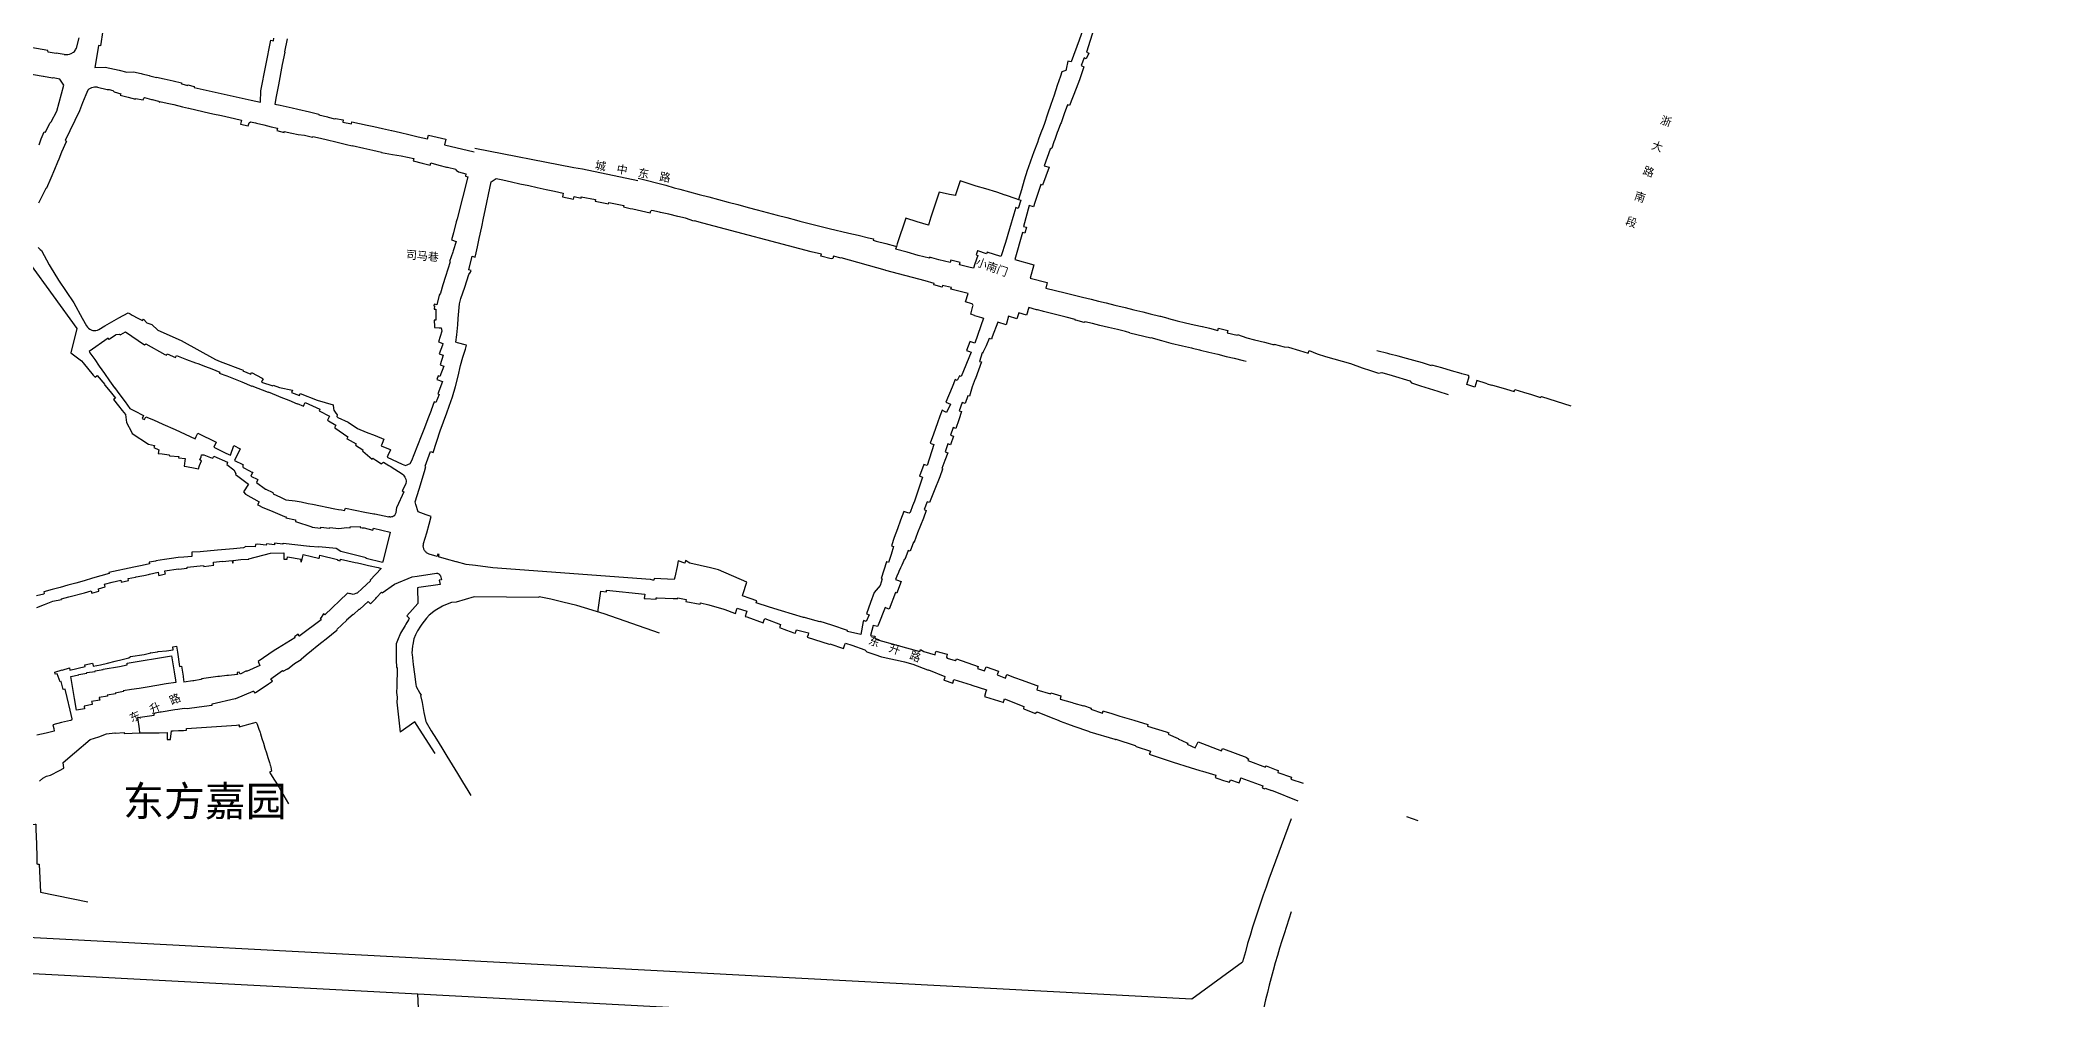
# Model space of a CAD drawing. Extents: x 529262 to 576451, y 2694391 to 2717535.
# Drawn here: x 567044 to 568046, y 2709905 to 2710384 of the extents above; entities that cross this region are included whole.
import ezdxf
from ezdxf.enums import TextEntityAlignment as Align
from ezdxf.xclip import XClip

# ---------------------------------------------------------------- set-up
doc = ezdxf.new("R2010")
doc.units = 0
doc.header["$XCLIPFRAME"] = 0
for name, color, linetype in [('PP-COM', 7, 'Continuous'), ('RD-中线', 40, 'Continuous'), ('RD-红线', 7, 'Continuous'), ('RD-街巷路', 8, 'Continuous'), ('RD-路名', 7, 'Continuous'), ('地块名称', 1, 'Continuous')]:
    doc.layers.add(name, color=color, linetype=linetype)
doc.styles.get("Standard").update_dxf_attribs({"font": '', "height": 2.5, "bigfont": 'smfs.shx'})
doc.styles.add('黑体', font='simhei.ttf')
doc.styles.get('Standard').set_extended_font_data('FangSong_GB2312')

# ---------------------------------------------------------------- blocks, each defined once
blk = doc.blocks.new('A$C19FD0107')
at = {"layer": 'RD-中线', "color": 8, "linetype": 'Continuous', "flags": 128}
for points in [[(-3183.3, 15991.6), (-3211.2, 15883.3, -0.025442), (-3226.4, 15834.8), (-3324.6, 15569.1, 0.030568), (-3342.2, 15510.6), (-3465.2, 14989.7, 0.057212), (-3473.2, 14921.8), (-3474, 14706.9)], [(-4915.6, 15741.6), (-4680, 15724.5, -0.06919), (-4464.5, 15678.5), (-4107.3, 15548.6, 0.074087), (-4020.6, 15530.9), (-3765, 15517.4)], [(-3765, 15517.4), (-3385.7, 15497.3, -0.013851), (-3330.5, 15492.9), (-2990.5, 15455.9, -0.048162), (-2934, 15444.2), (-2723.7, 15379.5, -0.000234), (-2399.7, 15276.1), (-2115.3, 15190.1, 0.03539), (-2032.6, 15171.3), (-1765.5, 15130.3)], [(-4490.7, 14139.4, 0), (-4490.3, 14139.4)], [(-3818.3, 14086.2, 0), (-3817.7, 14086.2)]]:
    blk.add_lwpolyline(points, format="xyb", dxfattribs=at)
at = {"layer": 'RD-中线', "color": 8}
blk.add_lwpolyline([(-3742, 15023.6), (-3765, 15517.4)], dxfattribs=at)
at = {"layer": 'RD-红线', "color": 8, "linetype": 'Continuous', "flags": 128}
for points in [[(-3241.4, 15840.3), (-3339.6, 15574.6, 0.016392), (-3350.3, 15542.5), (-3351.4, 15538.3), (-3352.8, 15533.4)], [(-4584.2, 15730.1, -0.039951), (-4458.4, 15695.4), (-4101.1, 15565.5, 0.074087), (-4019.7, 15548.9), (-3378.2, 15514.9)]]:
    blk.add_lwpolyline(points, format="xyb", dxfattribs=at)
at = {"layer": 'RD-红线', "color": 8}
blk.add_lwpolyline([(-3378.2, 15514.9), (-3352.8, 15533.4, 0.353555)], format="xyb", dxfattribs=at)

msp = doc.modelspace()

# ---------------------------------------------------------------- linework, layer by layer
at = {"layer": 'RD-街巷路', "color": 8}
for points, elevation in [([(567572.938, 2710410.682), (567563.581, 2710384.18), (567559.497, 2710373.375), (567557.932, 2710373.752), (567557.064, 2710369.754), (567556.987, 2710369.519), (567556.837, 2710369.154), (567554.951, 2710368.515), (567554.195, 2710366.274), (567552.597, 2710361.537), (567550.998, 2710356.799), (567550.222, 2710354.498), (567549.399, 2710352.062), (567547.766, 2710347.336), (567546.129, 2710342.611), (567545.495, 2710340.781), (567544.428, 2710337.91), (567543.285, 2710334.837), (567542.687, 2710333.223), (567540.948, 2710328.535), (567539.209, 2710323.847), (567537.967, 2710320.497), (567537.554, 2710319.131), (567536.108, 2710314.345), (567534.662, 2710309.558), (567533.18, 2710304.652)], 137.265), ([(567075.656, 2710389.121), (567074.344, 2710381.371), (567073.382, 2710381.534), (567072.698, 2710377.463), (567071.55, 2710370.626), (567076.695, 2710370.843), (567083.753, 2710369.219), (567087.634, 2710368.341), (567090.836, 2710368.419), (567094.673, 2710367.556), (567095.159, 2710367.511), (567098.658, 2710366.644), (567099.101, 2710366.467), (567102.364, 2710365.63), (567102.417, 2710365.847), (567106.219, 2710364.97), (567110.756, 2710363.953), (567114.976, 2710362.983), (567114.843, 2710362.37), (567118.034, 2710361.678), (567118.071, 2710361.898), (567121.283, 2710361.191), (567121.159, 2710360.626), (567149.635, 2710354.362), (567154.371, 2710353.32), (567154.605, 2710358.869), (567159.546, 2710384.181), (567160.916, 2710383.972), (567160.995, 2710385.291)], 151.264), ([(567167.731, 2710384.894), (567166.449, 2710378.404), (567166.464, 2710378.287), (567165.259, 2710372.013), (567163.33, 2710361.97), (567162.196, 2710356.068), (567161.477, 2710352.324), (567164.147, 2710351.725), (567170.164, 2710350.376), (567173.096, 2710349.718), (567178.811, 2710348.437), (567183.548, 2710347.335), (567183.45, 2710346.891), (567187.825, 2710345.9), (567188.271, 2710345.74), (567191.327, 2710344.985), (567191.89, 2710345.208), (567195.762, 2710344.421), (567195.537, 2710343.312), (567199.842, 2710342.437), (567200.067, 2710343.546), (567203.848, 2710342.708), (567207.701, 2710341.828), (567210.99, 2710341.077), (567215.414, 2710340.068), (567219.864, 2710339.052), (567220.031, 2710339.18), (567224.311, 2710338.181), (567228.57, 2710337.187), (567233.165, 2710336.051), (567237.825, 2710334.898), (567238.277, 2710336.855), (567247.029, 2710334.799), (567246.334, 2710332.011), (567261.143, 2710328.564)], 157.884), ([(567043.689, 2710332.057), (567044.735, 2710334.92), (567044.687, 2710334.961), (567046.289, 2710338.447), (567046.929, 2710338.247), (567049.049, 2710342.827), (567049.679, 2710343.517), (567052.599, 2710348.857), (567056.029, 2710361.777), (567054.119, 2710364.697), (567050.719, 2710365.437), (567050.419, 2710365.327), (567045.989, 2710366.097), (567045.679, 2710366.087), (567037.172, 2710367.587)], 134.04), ([(567072.919, 2710360.704), (567072.553, 2710360.763), (567071.986, 2710360.809), (567071.349, 2710360.786), (567070.701, 2710360.67), (567069.995, 2710360.485), (567069.219, 2710360.115), (567068.652, 2710359.756), (567068.094, 2710359.275), (567067.036, 2710357.01), (567065.472, 2710352.947), (567063.973, 2710348.879), (567056.713, 2710334.196), (567057.453, 2710333.836), (567057.269, 2710333.427), (567054.962, 2710328.296), (567053.517, 2710324.865), (567052.909, 2710323.248), (567051.428, 2710319.724), (567049.56, 2710315.281), (567047.4, 2710310.402), (567047.127, 2710310.105), (567043.359, 2710302.794)], 134.117), ([(567173.187, 2710337.21), (567176.306, 2710336.736), (567177.712, 2710336.44)], 132.854), ([(567342.879, 2710314.013), (567315.237, 2710319.859), (567310.99, 2710320.543), (567261.501, 2710330.139)], 147.355), ([(567343.151, 2710315.301), (567356.923, 2710311.917), (567361.152, 2710310.556), (567364.022, 2710309.794), (567373.688, 2710307.229), (567378.52, 2710305.946), (567388.186, 2710303.381), (567393.018, 2710302.098), (567398.093, 2710300.751), (567402.684, 2710299.533), (567412.591, 2710296.904), (567417.423, 2710295.621), (567422.256, 2710294.338), (567423.997, 2710293.876), (567438.629, 2710290.263), (567448.479, 2710287.92), (567453.1, 2710286.821), (567458.208, 2710285.605), (567460.714, 2710285.009), (567460.624, 2710284.316), (567462.147, 2710283.911), (567466.978, 2710282.624), (567471.81, 2710281.338), (567472.135, 2710281.251), (567472.157, 2710281.245)], 147.355), ([(567533.18, 2710304.652), (567532.952, 2710304.729), (567532.034, 2710304.993), (567526.664, 2710306.834), (567526.544, 2710306.874), (567522.337, 2710308.283), (567516.86, 2710310.017), (567512.012, 2710311.321), (567504.064, 2710313.916), (567501.803, 2710306.989), (567501.707, 2710306.697), (567498.748, 2710307.154), (567493.567, 2710308.308), (567489.426, 2710295.771), (567488.37, 2710292.573), (567488.15, 2710291.905), (567482.561, 2710293.575), (567476.827, 2710295.296), (567472.608, 2710282.601), (567472.157, 2710281.245), (567471.718, 2710279.924)], 139.162), ([(567349.098, 2710298.001), (567349.441, 2710299.043)], 132.965), ([(567533.18, 2710304.652), (567534.318, 2710304.288), (567533.024, 2710300.239), (567531.885, 2710300.603), (567530.849, 2710297.362), (567528.712, 2710290.09), (567526.706, 2710283.268), (567524.545, 2710276.532), (567524.396, 2710276.158), (567517.535, 2710278.369), (567517.285, 2710277.593), (567512.941, 2710278.993), (567512.725, 2710279.062), (567512.026, 2710276.974), (567512.831, 2710276.704), (567511.444, 2710272.566), (567510.7, 2710270.342), (567509.034, 2710270.741), (567503.692, 2710272.02), (567504.105, 2710273.157), (567499.361, 2710274.37), (567499.023, 2710273.154), (567493.417, 2710274.595), (567488.812, 2710275.899), (567488.653, 2710275.399), (567483.139, 2710276.732), (567477.508, 2710278.306), (567471.718, 2710279.924)], 137.265), ([(567043.3, 2710280.721), (567044.255, 2710279.712), (567044.861, 2710279.164), (567048.705, 2710272.116), (567049.292, 2710271.234), (567053.48, 2710264.467), (567061.149, 2710253.094), (567065.291, 2710245.467), (567067.446, 2710241.531), (567067.864, 2710240.922), (567068.411, 2710240.359), (567069.047, 2710239.897), (567069.752, 2710239.551), (567070.124, 2710239.425), (567070.506, 2710239.332), (567070.895, 2710239.272), (567071.287, 2710239.245), (567071.68, 2710239.252), (567072.071, 2710239.294), (567072.835, 2710239.476), (567073.202, 2710239.615), (567073.557, 2710239.786), (567076.627, 2710241.581), (567083.591, 2710245.526), (567088.231, 2710248.155), (567089.287, 2710247.531), (567090.249, 2710246.963), (567093.128, 2710245.446), (567095.324, 2710244.289), (567095.882, 2710244.835), (567097.555, 2710243.122), (567100.115, 2710242.179), (567103.098, 2710239.387), (567114.776, 2710234.239), (567131.933, 2710224.781), (567134.239, 2710223.837), (567145.707, 2710219.367), (567145.604, 2710219.082), (567149.618, 2710217.463), (567149.961, 2710218.322), (567155.272, 2710215.387), (567155.665, 2710215.17), (567155.191, 2710214.279), (567154.854, 2710213.418), (567160.594, 2710211.592), (567160.699, 2710211.943), (567163.884, 2710210.772), (567170.384, 2710209.498), (567169.953, 2710208.367), (567173.843, 2710206.871), (567174.232, 2710207.837), (567182.701, 2710204.406), (567190.635, 2710202.177), (567190.939, 2710200.271), (567191.072, 2710199.434), (567191.966, 2710198.044), (567192.132, 2710197.785), (567192.65, 2710197.181), (567192.584, 2710196.308), (567193.031, 2710195.753), (567198.267, 2710193.539), (567202.871, 2710190.269), (567207.248, 2710188.528), (567211.62, 2710186.789), (567216.017, 2710185.053), (567215.149, 2710182.816), (567214.706, 2710181.674), (567219.128, 2710179.808), (567219.314, 2710179.73), (567218.079, 2710176.89), (567217.679, 2710175.994), (567225.235, 2710172.439), (567226.043, 2710172.142)], 134.117), ([(567038.892, 2710272.92), (567062.58, 2710240.193), (567059.621, 2710228.164), (567064.923, 2710224.036), (567065.702, 2710223.098), (567070.799, 2710216.968), (567071.529, 2710216.106), (567071.695, 2710215.916), (567072.803, 2710216.78), (567076.556, 2710212.229), (567076.441, 2710212.14), (567076.532, 2710212.03), (567079.163, 2710208.823), (567081.862, 2710205.533), (567080.913, 2710204.818), (567083.489, 2710201.616), (567085.256, 2710199.232), (567086.976, 2710197.291), (567087.393, 2710193.261), (567089.928, 2710188.599), (567090.318, 2710187.795), (567098.398, 2710182.557), (567101.357, 2710181.886), (567101.093, 2710180.86), (567103.54, 2710179.689), (567103.314, 2710177.901), (567105.164, 2710177.664), (567107.57, 2710177.361), (567108.732, 2710177.214), (567108.673, 2710176.747), (567109.112, 2710176.678), (567113.513, 2710176.271), (567113.422, 2710175.708), (567113.571, 2710175.708), (567116.759, 2710175.367), (567116.592, 2710174.144), (567116.218, 2710171.57), (567117.459, 2710171.342), (567121.712, 2710170.559), (567123.337, 2710170.238), (567123.962, 2710171.786), (567124.914, 2710174.144), (567124.109, 2710174.667), (567124.71, 2710176.178), (567124.813, 2710177.12), (567125.982, 2710177.235), (567129.432, 2710175.802), (567130.525, 2710175.486), (567130.973, 2710176.54), (567137.965, 2710173.467), (567137.517, 2710172.413), (567141.114, 2710169.598), (567142.115, 2710167.849), (567141.853, 2710167.31), (567142.318, 2710166.998), (567144.405, 2710165.469), (567148.426, 2710162.593), (567145.902, 2710158.62), (567146.916, 2710157.458), (567153.666, 2710153.622), (567152.833, 2710152.246), (567153.301, 2710152.086), (567155.565, 2710150.859), (567159.309, 2710149.29), (567162.909, 2710147.781), (567166.453, 2710146.297), (567167.141, 2710146.227), (567167.079, 2710145.76), (567171.95, 2710144.689), (567171.853, 2710143.853), (567180.107, 2710141.253), (567180.083, 2710141.055), (567184.511, 2710140.604), (567184.551, 2710141.054), (567188.913, 2710140.484), (567188.952, 2710140.915), (567193.456, 2710140.407), (567197.528, 2710140.872), (567199.15, 2710140.722), (567199.138, 2710141.207), (567204.143, 2710141.324), (567204.155, 2710140.806), (567205.181, 2710140.73), (567206.204, 2710140.655), (567210.53, 2710139.6), (567210.774, 2710140.582), (567219.102, 2710138.574), (567215.672, 2710124.35), (567215.428, 2710123.403), (567207.108, 2710125.409), (567207.197, 2710125.776), (567194.551, 2710128.826), (567192.22, 2710130.415), (567183.588, 2710131.184), (567183.576, 2710131.044), (567179.031, 2710131.448), (567179.031, 2710131.452), (567178.911, 2710131.465), (567165.755, 2710132.945), (567165.546, 2710132.969), (567165.498, 2710132.508), (567161.443, 2710132.99), (567161.352, 2710132.222), (567157.324, 2710132.794), (567157.211, 2710132), (567152.912, 2710132.539), (567151.939, 2710132.399), (567151.779, 2710131.188), (567147.064, 2710131.308), (567145.836, 2710130.679), (567140.912, 2710130.267), (567136.908, 2710129.864), (567132.901, 2710129.522), (567124.306, 2710128.793), (567119.996, 2710128.49), (567120.041, 2710127.391), (567120.074, 2710126.384), (567116.133, 2710126.095), (567113.249, 2710125.901), (567109.939, 2710125.334), (567106.354, 2710124.808), (567106.342, 2710124.9), (567102.067, 2710124.182), (567102.076, 2710124.126), (567098.783, 2710123.58), (567098.939, 2710122.68), (567095.215, 2710121.96), (567091.947, 2710121.303), (567091.052, 2710121.035), (567078.619, 2710118.426), (567078.577, 2710118.417), (567078.7, 2710117.835), (567074.509, 2710116.715), (567070.484, 2710115.514), (567066.194, 2710114.293), (567062.05, 2710113.135), (567058.04, 2710112.063), (567054.32, 2710110.989), (567050.257, 2710109.944), (567046.122, 2710108.733), (567046.245, 2710108.096), (567046.033, 2710107.656), (567042.486, 2710106.676)], 135.19), ([(567244.311, 2710257.89), (567243.617, 2710256.98)], 154.499), ([(567511.281, 2710246.741), (567514.681, 2710245.697), (567515.648, 2710245.371)], 143.66), ([(567084.135, 2710237.202), (567083.919, 2710237.218), (567082.317, 2710237.101), (567082.145, 2710237.057), (567081.986, 2710236.978), (567079.206, 2710235.058), (567078.764, 2710234.752), (567078.282, 2710235.45), (567068.706, 2710228.779), (567069.164, 2710228.119), (567071.541, 2710224.693), (567073.813, 2710221.448), (567076.396, 2710217.738), (567078.894, 2710214.122), (567081.359, 2710210.647), (567081.464, 2710210.722), (567083.999, 2710207.149), (567086.672, 2710203.564), (567089.024, 2710200.361), (567091.369, 2710199.125), (567095.966, 2710196.829), (567095.242, 2710195.378), (567096.374, 2710194.801), (567097.006, 2710196.195), (567100.975, 2710194.586), (567105.521, 2710192.523), (567111.707, 2710189.851), (567116.77, 2710187.414), (567121.746, 2710185.187), (567122.213, 2710186.303), (567122.996, 2710187.968), (567132.231, 2710183.467), (567131.075, 2710180.994), (567137.047, 2710177.986), (567139.316, 2710176.966), (567141.031, 2710181.768), (567144.248, 2710180.215), (567141.42, 2710174.355)], 132.048), ([(567084.135, 2710237.202), (567084.339, 2710237.126), (567084.648, 2710237.276), (567086.962, 2710238.661), (567096.469, 2710232.149), (567097.085, 2710232.586), (567106.6, 2710227.333), (567107.355, 2710226.916), (567107.73, 2710227.592), (567111.971, 2710225.836), (567112.386, 2710226.707), (567117.401, 2710224.72), (567121.818, 2710223.115), (567123.041, 2710222.841), (567126.892, 2710221.287), (567129.978, 2710220.055), (567134.02, 2710218.466), (567133.797, 2710217.979), (567137.512, 2710216.564), (567144.982, 2710213.639), (567149.981, 2710211.488), (567150.046, 2710211.633), (567158.159, 2710208.456), (567158.262, 2710208.671), (567162.183, 2710207.039), (567164.571, 2710205.916), (567168.465, 2710204.401), (567172.712, 2710202.621), (567172.774, 2710202.753), (567175.881, 2710201.509), (567176.247, 2710202.252), (567176.691, 2710203.265), (567184.109, 2710200.047), (567183.719, 2710199.075), (567188.816, 2710196.444), (567187.86, 2710194.41), (567188.42, 2710194.081), (567192.01, 2710191.967), (567191.462, 2710191.037), (567191.555, 2710190.673), (567197.957, 2710186.082), (567197.507, 2710185.199), (567197.707, 2710185.078), (567197.757, 2710185.175), (567202.241, 2710182.631)], 132.048), ([(567767.45, 2710212.607), (567766.993, 2710212.752), (567762.337, 2710214.229), (567761.286, 2710210.978), (567757.211, 2710212.295), (567758.378, 2710216.282), (567758.149, 2710216.702), (567754.759, 2710217.63), (567754.417, 2710217.795), (567749.537, 2710219.15), (567744.756, 2710220.544), (567739.778, 2710221.943), (567739.7, 2710221.686), (567735.159, 2710223.088), (567730.808, 2710224.287), (567727.167, 2710225.259), (567722.9, 2710226.374), (567718.744, 2710227.42), (567717.782, 2710227.688), (567712.358, 2710229.025)], 133.958), ([(567767.45, 2710212.607), (567769.605, 2710211.923), (567769.685, 2710212.191), (567777.127, 2710209.881), (567780.862, 2710208.721), (567781.21, 2710209.746), (567785.531, 2710208.507), (567789.596, 2710207.225), (567794.069, 2710205.819), (567794.146, 2710206.026), (567794.608, 2710206.264), (567809.325, 2710201.711)], 133.958), ([(567226.043, 2710172.142), (567226.792, 2710171.867), (567229.228, 2710172.765), (567229.935, 2710174.326), (567231.25, 2710177.351), (567234.784, 2710186.669), (567236.465, 2710190.839), (567238.216, 2710195.307), (567239.798, 2710199.426), (567239.626, 2710199.492)], 132.205), ([(567202.241, 2710182.631), (567201.932, 2710181.994), (567205.493, 2710179.613), (567205.294, 2710179.213), (567205.522, 2710179.019), (567210.164, 2710175.078), (567210.497, 2710175.479), (567211.941, 2710174.573), (567214.91, 2710172.646), (567215.275, 2710173.247), (567215.821, 2710173.48), (567218.595, 2710171.799), (567219.108, 2710171.458), (567225.621, 2710167.333), (567225.919, 2710166.929), (567226.567, 2710166.051), (567226.956, 2710164.99), (567227.14, 2710164.06), (567227.084, 2710162.621), (567225.2, 2710159.194), (567226.058, 2710158.688), (567222.531, 2710151.102), (567222.407, 2710150.963), (567221.941, 2710148.121), (567221.754, 2710147.569), (567221.575, 2710147.269), (567221.438, 2710147.08), (567221.285, 2710146.904), (567220.936, 2710146.596), (567220.743, 2710146.466), (567220.538, 2710146.354), (567220.325, 2710146.26), (567220.104, 2710146.186), (567219.878, 2710146.131), (567219.415, 2710146.082), (567219.182, 2710146.088), (567218.95, 2710146.115), (567218.526, 2710146.204)], 133.08), ([(567141.42, 2710174.355), (567145.484, 2710172.345), (567145.714, 2710172.196), (567145.522, 2710171.798), (567145.554, 2710171.227), (567145.733, 2710170.879), (567148.839, 2710169.211), (567149.99, 2710168.572), (567150.53, 2710168.452), (567149.881, 2710167.273), (567149.49, 2710166.572), (567152.989, 2710164.779), (567152.849, 2710164.497), (567152.3, 2710163.393), (567156.838, 2710160.001), (567157.008, 2710160.008), (567160.491, 2710158.322), (567160.782, 2710157.751), (567164.358, 2710155.968), (567167.019, 2710154.701), (567171.735, 2710154.203), (567174.729, 2710153.621), (567178.134, 2710152.917), (567180.409, 2710152.475), (567191.596, 2710150.252), (567193.292, 2710149.905), (567194.791, 2710149.637), (567196.35, 2710149.323), (567196.784, 2710150.581), (567201.718, 2710149.547), (567206.478, 2710148.529), (567211.025, 2710147.662), (567211.602, 2710147.662), (567218.526, 2710146.204)], 134.435), ([(567042.67, 2710100.913), (567046.454, 2710102.435), (567050.527, 2710104.025), (567054.963, 2710104.957), (567054.886, 2710105.314), (567058.592, 2710106.266), (567066.333, 2710108.233), (567069.732, 2710109.283), (567070.026, 2710108.129), (567073.615, 2710109.132), (567073.33, 2710110.297), (567076.796, 2710111.211), (567076.42, 2710112.545), (567080.22, 2710113.494), (567084.636, 2710114.578), (567084.809, 2710113.601), (567088.442, 2710114.369), (567088.259, 2710115.362), (567091.864, 2710116.039), (567092.211, 2710116.255), (567095.121, 2710116.806), (567096.031, 2710116.981), (567098.439, 2710117.443), (567098.973, 2710117.62), (567103.159, 2710118.529), (567103.419, 2710117.331), (567103.499, 2710116.962), (567106.823, 2710117.683), (567106.763, 2710118.012), (567106.538, 2710119.186), (567113.351, 2710120.2), (567113.387, 2710119.997), (567117.798, 2710120.593), (567117.724, 2710121.14), (567125.932, 2710121.903), (567125.992, 2710121.426), (567131.018, 2710122.098), (567130.97, 2710122.452), (567130.844, 2710123.634), (567135.398, 2710124.029), (567135.414, 2710123.919), (567140.28, 2710124.411), (567140.391, 2710123.243), (567140.766, 2710123.289), (567140.64, 2710124.356), (567144.589, 2710124.934), (567148.602, 2710125.117), (567148.59, 2710125.288), (567159.368, 2710128.034), (567166.013, 2710128.233), (567165.985, 2710127.39), (567166.112, 2710125.042), (567166.923, 2710125.015), (567167.662, 2710124.99), (567167.904, 2710126.171), (567174.633, 2710125.014), (567174.429, 2710123.827), (567174.88, 2710123.749), (567175.475, 2710126.366), (567175.706, 2710127.333), (567179.911, 2710126.388), (567183.376, 2710125.629), (567183.703, 2710125.557), (567183.826, 2710126.083), (567184.052, 2710127.041), (567192.91, 2710124.962), (567192.802, 2710124.557), (567194.136, 2710124.279)], 133.105), ([(567194.136, 2710124.279), (567194.308, 2710125.106), (567201.688, 2710123.44), (567202.787, 2710123.2), (567205.001, 2710122.707), (567208.322, 2710121.962), (567213.189, 2710120.817), (567214.675, 2710120.467), (567214.758, 2710120.316), (567209.187, 2710114.486), (567209.363, 2710114.29), (567205.221, 2710110.362), (567205.139, 2710110.452), (567202.701, 2710108.155), (567202.537, 2710108.001), (567200.728, 2710107.455)], 133.105), ([(567116.288, 2710050.602), (567117.65, 2710050.414), (567123.709, 2710051.234), (567130.005, 2710052.122), (567130.298, 2710052.164), (567130.215, 2710052.567), (567130.241, 2710052.771), (567141.687, 2710055.406), (567142, 2710055.443), (567150.725, 2710059.214), (567150.977, 2710059.195), (567151.385, 2710058.271), (567151.933, 2710058.482), (567155.21, 2710060.653), (567158.454, 2710062.804), (567160.414, 2710064.102), (567159.607, 2710065.249), (567165.436, 2710069.432), (567165.688, 2710069.078), (567167.796, 2710070.216), (567167.886, 2710070.095), (567167.909, 2710070.113), (567171.442, 2710072.884), (567174.621, 2710074.962), (567174.658, 2710074.986), (567174.619, 2710075.034), (567177.228, 2710077.234), (567177.202, 2710077.267), (567179.834, 2710079.461), (567182.694, 2710081.802), (567184.986, 2710083.63), (567187.183, 2710085.343), (567192.553, 2710089.636), (567192.64, 2710089.706), (567192.455, 2710089.899), (567197.586, 2710094.578), (567197.42, 2710094.747), (567200.729, 2710097.549), (567200.833, 2710097.441), (567200.85, 2710097.457), (567203.735, 2710100.12), (567204.002, 2710100.039), (567204.097, 2710100.128), (567208.141, 2710103.887), (567208.794, 2710103.223), (567209.295, 2710102.725), (567209.784, 2710103.228), (567211.984, 2710105.489), (567212.309, 2710105.869), (567214.91, 2710108.495), (567215.111, 2710108.3), (567221.274, 2710112.524), (567230.101, 2710116.251), (567232.717, 2710116.627), (567242.348, 2710118.098)], 132.921), ([(567242.35, 2710118.098), (567242.397, 2710118.105), (567242.617, 2710118.062), (567242.833, 2710118), (567243.042, 2710117.919), (567243.243, 2710117.82), (567243.435, 2710117.704), (567243.616, 2710117.572), (567243.784, 2710117.424), (567243.939, 2710117.262), (567244.079, 2710117.087), (567244.203, 2710116.9), (567244.31, 2710116.703), (567244.4, 2710116.498), (567244.471, 2710116.285), (567244.523, 2710116.067), (567244.816, 2710114.706), (567243.754, 2710114.536), (567244.096, 2710112.4), (567233.58, 2710110.827), (567232.796, 2710110.711), (567232.994, 2710102.884), (567230.29, 2710099.922), (567227.438, 2710096.796), (567228.194, 2710096.091), (567228.721, 2710095.601), (567228.271, 2710094.815), (567227.027, 2710092.646), (567226.612, 2710091.923), (567224.394, 2710088.146), (567222.823, 2710084.424), (567222.125, 2710082.774), (567222.161, 2710079.566), (567222.221, 2710074.566), (567222.426, 2710071.144), (567222.607, 2710070.655), (567222.448, 2710061.385), (567222.43, 2710058.543), (567222.627, 2710056.209), (567222.666, 2710055.739), (567222.578, 2710053.712), (567224.196, 2710038.605)], 132.921), ([(567323.029, 2710098.668), (567324.545, 2710109.126), (567327.246, 2710108.734), (567327.359, 2710109.514), (567346.459, 2710107.524), (567346.147, 2710105.374), (567346.664, 2710105.374), (567352.049, 2710105.071), (567352.084, 2710105.718), (567352.662, 2710105.718), (567360.621, 2710105.36), (567362.944, 2710105.36), (567363.018, 2710105.733), (567367.072, 2710104.926), (567366.88, 2710103.958), (567374.163, 2710102.509), (567374.282, 2710103.303), (567378.525, 2710102.317), (567385.979, 2710100.113), (567386.455, 2710099.965), (567391.318, 2710098.102), (567391.836, 2710097.904), (567392.299, 2710099.583), (567392.634, 2710100.636), (567397.482, 2710099.096), (567397.148, 2710098.042), (567396.623, 2710096.501), (567397.394, 2710096.228), (567405.582, 2710093.331), (567405.627, 2710093.315), (567405.974, 2710094.311), (567406.361, 2710095.397), (567414.237, 2710092.415), (567413.851, 2710091.329), (567413.698, 2710090.863), (567417.337, 2710089.584), (567420.98, 2710088.304), (567421.71, 2710088.047), (567421.901, 2710088.758), (567422.22, 2710089.733), (567428.331, 2710088.259), (567428.012, 2710087.284), (567427.653, 2710086.169), (567438.566, 2710082.585), (567438.824, 2710082.5), (567438.906, 2710082.744), (567445.802, 2710080.417), (567445.807, 2710080.415), (567446.498, 2710082.523), (567446.683, 2710083.092), (567449.888, 2710082.047), (567456.354, 2710079.752), (567457.392, 2710078.757), (567461.377, 2710077.453), (567464.72, 2710076.358), (567464.911, 2710076.252), (567468.583, 2710075.526), (567468.576, 2710075.491), (567472.653, 2710074.62), (567476.312, 2710073.814), (567480.432, 2710072.628), (567487.654, 2710069.777), (567488.14, 2710069.585), (567488.206, 2710069.772), (567496.478, 2710066.428), (567496.163, 2710065.528), (567495.86, 2710064.661), (567496.11, 2710064.56), (567500.327, 2710063.1), (567500.966, 2710064.979), (567509.638, 2710062.22), (567509.922, 2710062.062), (567517.186, 2710059.849), (567516.912, 2710058.933), (567516.224, 2710056.523), (567516.733, 2710056.364), (567525.439, 2710053.651), (567525.751, 2710053.554), (567525.948, 2710054.216), (567526.253, 2710055.233), (567535.887, 2710051.446), (567535.63, 2710050.41), (567535.826, 2710050.378), (567541.143, 2710048.162), (567541.671, 2710047.941), (567541.731, 2710048.098), (567541.844, 2710048.374), (567542.508, 2710048.89), (567549.536, 2710046.035), (567553.04, 2710044.652), (567554.062, 2710044.198), (567557.65, 2710042.888), (567560.905, 2710041.699), (567568.261, 2710039.079), (567568.838, 2710038.83), (567581.399, 2710035.106), (567581.53, 2710035.067), (567581.731, 2710035.008), (567581.804, 2710035.155), (567591.527, 2710031.922), (567591.976, 2710031.551), (567599.16, 2710029.139), (567598.789, 2710028.213), (567598.538, 2710027.647), (567610.443, 2710023.695), (567619.051, 2710021.05), (567623.922, 2710019.57), (567625.19, 2710019.12), (567631.788, 2710017.129), (567631.449, 2710016.003), (567632.845, 2710015.596), (567635.665, 2710014.565), (567636.89, 2710014.23), (567638.739, 2710013.726), (567639.126, 2710014.805), (567642.943, 2710013.489), (567643.503, 2710013.296), (567644.092, 2710014.959), (567644.405, 2710015.83), (567655.294, 2710011.801), (567654.973, 2710010.933), (567656.341, 2710010.384), (567656.466, 2710010.727), (567659.708, 2710009.548), (567659.737, 2710009.627), (567672.888, 2710004.424)], 132.449), ([(567252.109, 2710103.651), (567249.874, 2710103.384), (567249.3, 2710103.316), (567245.61, 2710101.749), (567245.255, 2710101.539), (567241.718, 2710099.452), (567241.009, 2710098.909), (567238.729, 2710097.165), (567237.379, 2710095.518), (567234.948, 2710092.554), (567234.337, 2710091.56), (567232.876, 2710089.189), (567231.902, 2710087.199), (567230.959, 2710085.276), (567230.452, 2710082.463), (567230.328, 2710081.775), (567230.013, 2710078.148), (567230.095, 2710077.493), (567230.718, 2710072.532), (567231.341, 2710067.571), (567232.065, 2710062.459), (567232.26, 2710061.401), (567234.062, 2710058.099), (567234.628, 2710057.06), (567234.423, 2710056.974), (567235.113, 2710053.447), (567236.072, 2710048.539), (567236.975, 2710043.918), (567237.127, 2710043.669), (567239.731, 2710039.401), (567242.335, 2710035.133), (567244.94, 2710030.865), (567247.544, 2710026.597), (567250.148, 2710022.328), (567252.753, 2710018.06), (567255.357, 2710013.792), (567257.995, 2710009.544), (567259.521, 2710007.091), (567259.538, 2710007.065)], 131.596), ([(567353.729, 2710088.179), (567326.118, 2710097.713), (567312.428, 2710101.944), (567305.473, 2710103.658), (567304.13, 2710103.971), (567299.534, 2710105.036), (567296.078, 2710105.723), (567293.581, 2710106.22), (567293.45, 2710105.964), (567261.112, 2710106.315), (567252.109, 2710103.651)], 132.242), ([(567060.022, 2710044.892), (567059.84, 2710044.696), (567059.347, 2710044.465), (567054.884, 2710043.421), (567050.555, 2710042.367), (567051.021, 2710040.44), (567051.309, 2710039.209), (567047.184, 2710038.206), (567042.577, 2710037.085)], 133.105)]:
    msp.add_lwpolyline(points, dxfattribs=dict(at, elevation=elevation))
for points in [[(567571.926, 2710393.075), (567567.217, 2710378.316), (567568.409, 2710377.837), (567567.072, 2710375.005), (567566.025, 2710375.419), (567564.57, 2710371.585), (567565.88, 2710371), (567563.683, 2710364.393), (567562.106, 2710360.141), (567558.763, 2710351.613), (567557.64, 2710351.998), (567556.089, 2710347.481), (567554.545, 2710343.044), (567554.216, 2710342.5), (567553.032, 2710339.276), (567552.55, 2710338.076), (567551.317, 2710334.699), (567550.922, 2710333.534), (567549.802, 2710330.322), (567549.08, 2710329.812), (567545.988, 2710321.556), (567548.561, 2710320.812), (567545.267, 2710311.836), (567544.364, 2710312.174), (567541.447, 2710303.117), (567540.775, 2710301.029), (567538.591, 2710301.663), (567535.66, 2710291.275), (567537.232, 2710290.819), (567536.386, 2710287.836), (567535.226, 2710288.165), (567531.31, 2710274.74), (567540.864, 2710272.061), (567539.015, 2710265.376), (567547.535, 2710263.175), (567546.829, 2710260.443), (567551.687, 2710259.24), (567556.548, 2710258.036), (567565.264, 2710255.878), (567569.516, 2710254.824), (567573.252, 2710253.91), (567576.956, 2710252.988), (567581.334, 2710251.979), (567586.48, 2710250.71), (567590.854, 2710249.631), (567595.425, 2710248.502), (567599.003, 2710247.622), (567603.833, 2710246.431), (567604.118, 2710246.382), (567607.913, 2710245.36), (567608.211, 2710245.238), (567612.587, 2710244.151), (567616.713, 2710243.148), (567621.035, 2710242.137), (567625.008, 2710241.207), (567625.156, 2710241.172), (567628.65, 2710240.355), (567632.913, 2710239.319), (567633.233, 2710240.434), (567637.839, 2710239.21), (567637.506, 2710238.113), (567642.495, 2710236.863), (567642.642, 2710237.336), (567647.37, 2710235.64), (567651.124, 2710234.672), (567656.24, 2710233.357), (567660.937, 2710232.151), (567661.062, 2710232.481), (567666.042, 2710231.043), (567668.202, 2710230.871), (567673.584, 2710229.21), (567677.908, 2710227.875), (567678.525, 2710229.26), (567682.493, 2710227.536), (567686.704, 2710226.291), (567695, 2710223.955), (567699.183, 2710222.774), (567705.004, 2710220.619), (567709.06, 2710219.29), (567713.11, 2710217.964), (567714.854, 2710218.244), (567719.923, 2710216.714), (567728.784, 2710214.039), (567729.664, 2710213.042), (567734.169, 2710211.645), (567738.435, 2710210.302), (567742.845, 2710208.914), (567747.898, 2710207.324)], [(567305.674, 2710307.878), (567305.443, 2710306.808), (567305.287, 2710306.06), (567310.813, 2710304.804), (567311.083, 2710306.112)], [(567588.885, 2710238.073), (567586.692, 2710238.676), (567582.663, 2710239.671), (567578.199, 2710240.763), (567573.792, 2710241.814), (567570.147, 2710242.722), (567566.358, 2710243.633), (567566.267, 2710243.264), (567566.077, 2710243.313), (567561.884, 2710244.4), (567561.553, 2710244.486), (567561.604, 2710244.783), (567557.054, 2710245.942), (567553.747, 2710246.716), (567549.786, 2710247.685), (567545.783, 2710248.693), (567545.173, 2710248.841), (567542.742, 2710249.593), (567542.172, 2710249.596), (567538.424, 2710250.795), (567538.109, 2710249.811), (567537.476, 2710247.832), (567537.191, 2710246.941), (567533.322, 2710248.15), (567532.305, 2710245.064), (567528.295, 2710246.39), (567526.967, 2710242.129), (567522.819, 2710243.447), (567520.055, 2710236.03), (567519.732, 2710234.905), (567518.56, 2710235.224), (567516.984, 2710231.648), (567515.467, 2710228.206), (567515.368, 2710227.983), (567515.108, 2710228.06), (567513.721, 2710223.837), (567514.656, 2710223.546), (567511.725, 2710215.32), (567511.651, 2710215.111), (567511.528, 2710215.152), (567510.124, 2710211.078), (567508.686, 2710206.408), (567507.974, 2710206.653), (567506.64, 2710202.736), (567506.066, 2710202.935), (567505.006, 2710203.302), (567503.497, 2710199.173), (567504.769, 2710198.778), (567503.401, 2710194.656), (567501.921, 2710190.341), (567500.493, 2710190.803), (567499.248, 2710187.011), (567500.715, 2710186.505), (567499.202, 2710182.22), (567497.895, 2710182.656), (567496.493, 2710178.62), (567497.9, 2710178.163), (567496.436, 2710174.268), (567494.979, 2710170.389), (567495.385, 2710170.223), (567495.284, 2710169.967), (567493.818, 2710166.225), (567491.067, 2710159.201), (567490.724, 2710158.288), (567488.699, 2710153.297), (567487.643, 2710153.726), (567485.996, 2710149.8), (567487.076, 2710149.348), (567485.697, 2710145.486), (567482.812, 2710138.151), (567481.061, 2710133.467), (567481.047, 2710133.432), (567480.743, 2710133.528), (567479.047, 2710128.983), (567478.003, 2710129.315), (567476.334, 2710124.89), (567476.108, 2710124.965), (567475.866, 2710124.423), (567474.848, 2710122.139), (567474.215, 2710120.718), (567473.411, 2710118.909), (567473.207, 2710118.452), (567472.395, 2710116.625), (567471.665, 2710114.982), (567472.317, 2710114.722), (567474.535, 2710113.836), (567472.721, 2710109.148), (567472.331, 2710108.141), (567471.69, 2710108.376), (567468.631, 2710100.047), (567467.295, 2710100.536), (567466.495, 2710100.846), (567463.096, 2710092.083), (567462.696, 2710091.488), (567460.605, 2710091.974), (567459.295, 2710086.997), (567461.375, 2710086.544), (567461.371, 2710086.405), (567461.379, 2710086.266), (567461.475, 2710085.86), (567461.558, 2710085.668), (567461.711, 2710085.435), (567461.854, 2710085.282), (567462.01, 2710085.143), (567462.07, 2710085.106), (567462.188, 2710085.033), (567462.313, 2710084.97), (567473.02, 2710081.976), (567477.287, 2710080.783), (567483.882, 2710078.902), (567484.185, 2710079.917), (567485.927, 2710078.929), (567491.523, 2710077.273), (567491.809, 2710078.245), (567492.074, 2710079.091), (567493.691, 2710078.621), (567497.605, 2710077.623), (567497.177, 2710076.097), (567497.497, 2710075.556), (567501.535, 2710074.484), (567502.058, 2710074.777), (567502.186, 2710075.261), (567513.116, 2710071.493), (567512.755, 2710070.418), (567516.274, 2710069.233), (567517.033, 2710071.349), (567523.163, 2710069.151), (567522.506, 2710067.284), (567526.68, 2710065.654), (567527.233, 2710067.06), (567527.369, 2710067.407), (567527.43, 2710067.385), (567531.279, 2710065.997), (567535.07, 2710064.63), (567541.835, 2710062.191), (567542.862, 2710061.821), (567542.3, 2710059.843), (567549.251, 2710057.787), (567549.388, 2710058.278), (567554.443, 2710056.848), (567554.017, 2710055.134), (567560.075, 2710053.408), (567560.802, 2710053.093), (567565.667, 2710051.841), (567565.684, 2710051.905), (567569.58, 2710050.63), (567569.423, 2710050.064), (567575.166, 2710048.148), (567575.542, 2710049.275), (567575.855, 2710049.129), (567579.879, 2710047.912), (567583.884, 2710046.701), (567590.842, 2710044.581), (567597.884, 2710042.461), (567597.655, 2710041.653), (567607.072, 2710038.782), (567608.348, 2710038.392), (567608.022, 2710037.603), (567613.068, 2710035.473), (567612.975, 2710035.256), (567617.395, 2710033.387), (567617.817, 2710033.209), (567617.559, 2710032.664), (567621.53, 2710030.766), (567623.004, 2710033.909), (567634.622, 2710029.403), (567635.153, 2710030.516), (567635.685, 2710030.328), (567647.249, 2710025.973), (567647.148, 2710025.686), (567648.169, 2710025.285), (567647.869, 2710024.52), (567656.604, 2710021.105), (567656.898, 2710021.854), (567657.747, 2710021.52), (567661.982, 2710019.856), (567663.056, 2710019.451), (567662.783, 2710018.517), (567669.6, 2710016.26), (567669.27, 2710015.261), (567675.543, 2710013.191)], [(567515.648, 2710245.371), (567511.42, 2710232.87), (567508.942, 2710233.759), (567508.901, 2710233.648), (567507.285, 2710229.324), (567508.719, 2710228.764), (567509.535, 2710228.427), (567504.527, 2710216.341), (567503.782, 2710216.659), (567502.545, 2710214.256), (567501.61, 2710214.768), (567500.012, 2710210.916), (567496.936, 2710203.499), (567499.198, 2710202.421), (567497.211, 2710198.322), (567496.175, 2710198.826), (567495.001, 2710199.393), (567493.875, 2710196.389), (567492.695, 2710193.116), (567490.7, 2710187.564), (567489.038, 2710182.994), (567489.827, 2710182.724), (567490.96, 2710182.36), (567487.58, 2710171.814), (567486.448, 2710172.165), (567485.83, 2710172.364), (567483.8, 2710166.585), (567484.346, 2710166.389), (567485.292, 2710166.067), (567481.192, 2710154.011), (567480.181, 2710151.662), (567479.145, 2710148.337), (567478.617, 2710148.061), (567477.963, 2710148.257), (567475.849, 2710148.868), (567474.243, 2710144.571), (567472.675, 2710140.179), (567471.126, 2710135.872), (567469.662, 2710131.786), (567470.795, 2710131.411), (567469.527, 2710127.325), (567468.31, 2710123.415), (567467.423, 2710123.699), (567467.313, 2710123.734), (567465.967, 2710119.514), (567464.548, 2710115.383), (567465.069, 2710115.211), (567464.051, 2710111.907), (567461.112, 2710108.448), (567459.288, 2710103.427), (567457.207, 2710097.817), (567458.558, 2710097.324), (567457.157, 2710093.878), (567455.914, 2710094.384), (567455.628, 2710093.984), (567454.414, 2710087.472), (567447.672, 2710088.894), (567447.764, 2710089.427), (567447.728, 2710089.439), (567439.954, 2710092.066), (567434.039, 2710093.91), (567433.986, 2710093.748), (567430.254, 2710094.759), (567426.25, 2710095.844), (567425.768, 2710095.991), (567414.741, 2710099.232), (567408.69, 2710101.101), (567402.186, 2710103.324), (567402.472, 2710104.165), (567399.079, 2710105.348), (567395.212, 2710106.697), (567395.45, 2710107.425), (567397.471, 2710113.611), (567383.225, 2710119.801), (567379.228, 2710120.762), (567368.956, 2710123.007), (567366.774, 2710124.309), (567366.388, 2710123.115), (567363.147, 2710124.163), (567362.579, 2710121.474), (567361.432, 2710116.039), (567361.173, 2710114.867), (567351.122, 2710115.462), (567350.916, 2710114.537), (567350.525, 2710114.621), (567349.352, 2710114.873), (567270.464, 2710120.762), (567261.885, 2710121.899), (567257.143, 2710122.344), (567252.339, 2710123.673), (567252.187, 2710123.691), (567247.319, 2710124.982), (567243.375, 2710126.202), (567243.718, 2710127.367), (567243, 2710127.586), (567242.634, 2710126.316), (567238.666, 2710127.557), (567238.324, 2710127.688), (567237.994, 2710127.848), (567237.678, 2710128.035), (567237.38, 2710128.248), (567237.101, 2710128.486), (567236.844, 2710128.748), (567236.609, 2710129.03), (567236.4, 2710129.331), (567236.217, 2710129.649), (567236.062, 2710129.981), (567235.935, 2710130.325), (567235.839, 2710130.679), (567235.773, 2710131.04), (567235.738, 2710131.405), (567235.735, 2710131.772), (567235.762, 2710132.137), (567235.821, 2710132.499), (567235.91, 2710132.855), (567237.518, 2710138.262), (567238.612, 2710142.456), (567239.628, 2710146.35), (567237.198, 2710147.244), (567233.156, 2710148.73), (567232.073, 2710152.396), (567231.706, 2710153.641), (567233.759, 2710159.971), (567233.691, 2710159.992), (567236.298, 2710168.775), (567237.055, 2710171.325), (567236.749, 2710171.428)], [(567200.722, 2710107.457), (567199.074, 2710107.846), (567199.066, 2710107.813), (567197.919, 2710108.119), (567197.629, 2710107.868), (567186.483, 2710097.196), (567185.834, 2710097.749), (567184.288, 2710095.47), (567184.212, 2710095.358), (567184.662, 2710094.73), (567174.254, 2710086.921), (567173.867, 2710086.578), (567173.691, 2710086.819), (567173.148, 2710087.564), (567171.411, 2710086.261), (567171.324, 2710086.195), (567171.562, 2710085.812), (567162.831, 2710080.434), (567161.274, 2710079.382), (567153.223, 2710073.887), (567153.597, 2710073.068), (567154.053, 2710071.984), (567147.398, 2710069.014), (567147.304, 2710069.218), (567144.246, 2710067.618), (567143.794, 2710068.545), (567142.714, 2710068.484), (567142.762, 2710068.11), (567142.809, 2710067.621), (567142.803, 2710067.516), (567138.304, 2710066.992), (567137.55, 2710067.019), (567133.849, 2710066.437), (567133.029, 2710066.458), (567124.971, 2710065.258), (567124.988, 2710065.156), (567124.514, 2710064.924), (567121.015, 2710064.263), (567120.562, 2710064.351), (567116.108, 2710063.634), (567116.025, 2710063.63)], [(567112.138, 2710063.464), (567112.099, 2710063.462), (567107.305, 2710062.771), (567102.577, 2710062.015), (567097.795, 2710061.165), (567093.751, 2710060.525), (567089.85, 2710059.907), (567085.821, 2710059.249), (567085.878, 2710058.898), (567081.795, 2710058.14), (567081.856, 2710057.81), (567077.796, 2710057.156), (567077.876, 2710056.66), (567073.799, 2710055.994), (567073.824, 2710055.842), (567074.025, 2710054.622), (567069.962, 2710053.95), (567070.01, 2710053.66), (567070.236, 2710052.447), (567066.198, 2710051.666), (567066.223, 2710051.518), (567066.459, 2710050.299), (567062.36, 2710049.614)], [(567043.876, 2710014.254), (567045.596, 2710015.653), (567047.491, 2710016.665), (567049.473, 2710017.257), (567053.87, 2710019.499), (567056.107, 2710020.64), (567055.822, 2710023.507), (567061.439, 2710028.259), (567069.318, 2710034.923), (567073.538, 2710036.408), (567077.482, 2710037.849), (567081.641, 2710038.349), (567081.68, 2710038.124), (567086.203, 2710038.441), (567086.261, 2710037.989), (567090.287, 2710038.214), (567094.077, 2710038.272), (567093.83, 2710040.286), (567093.125, 2710046.039), (567101.188, 2710047.126), (567101.316, 2710047.147), (567101.192, 2710047.937), (567101.662, 2710048.372), (567104.199, 2710048.797), (567104.764, 2710048.826), (567111.622, 2710049.974), (567113.036, 2710050.224), (567116.288, 2710050.602)], [(567094.077, 2710038.272), (567098.502, 2710038.34), (567103.662, 2710038.382), (567107.762, 2710038.429), (567107.762, 2710037.066), (567107.756, 2710035.055), (567109.436, 2710035.036), (567109.465, 2710035.282), (567109.753, 2710037.766), (567109.941, 2710039.379), (567110.77, 2710039.404), (567113.315, 2710039.475), (567115.814, 2710039.547), (567117.453, 2710039.593), (567117.437, 2710040.147), (567117.427, 2710040.508), (567119.866, 2710040.673), (567122.361, 2710040.84), (567124.855, 2710041.008), (567129.844, 2710041.344), (567132.338, 2710041.512), (567134.833, 2710041.68), (567137.401, 2710041.848), (567142.316, 2710042.184), (567143.439, 2710042.26), (567143.689, 2710042.276), (567143.642, 2710041.295), (567146.188, 2710042.001), (567148.597, 2710042.668), (567151.006, 2710043.336), (567152.281, 2710043.689), (567152.687, 2710042.585), (567153.55, 2710040.238), (567154.007, 2710038.995), (567154.092, 2710038.765), (567154.194, 2710038.487), (567154.378, 2710037.88), (567155.104, 2710035.488), (567155.838, 2710033.098), (567156.579, 2710030.711), (567157.319, 2710028.323), (567158.06, 2710025.935), (567158.801, 2710023.547), (567159.247, 2710022.107), (567159.304, 2710021.857), (567159.469, 2710021.14), (567159.936, 2710019.101), (567159.549, 2710018.969), (567158.849, 2710018.73), (567159.741, 2710017.339), (567161.1, 2710015.223), (567162.451, 2710013.119), (567162.901, 2710012.418), (567163.024, 2710012.2), (567163.721, 2710010.967), (567164.951, 2710008.79), (567168.331, 2710002.806)], [(567241.743, 2710027.934), (567233.883, 2710040.166), (567231.492, 2710043.886), (567224.196, 2710038.605)], [(567040.02, 2709995.652), (567040.031, 2709995.402), (567040.154, 2709992.57), (567041.804, 2709992.631), (567042.054, 2709992.64), (567042.141, 2709990.279), (567042.415, 2709982.784), (567042.507, 2709980.285), (567042.565, 2709978.704), (567042.642, 2709974.956), (567042.661, 2709973.685), (567042.673, 2709972.851), (567043.11, 2709972.817), (567043.71, 2709972.77), (567044.351, 2709958.706), (567068.106, 2709953.941)], [(567727.056, 2709996.461), (567732.768, 2709994.626)]]:
    msp.add_lwpolyline(points, dxfattribs=at)
at = {"layer": 'RD-街巷路', "color": 8, "linetype": 'Continuous'}
for points, elevation in [([(567056.233, 2710377.133), (567052.261, 2710377.789), (567052.219, 2710377.535), (567048.232, 2710378.193), (567048.065, 2710379.134), (567026.283, 2710382.886)], 150.072), ([(567056.233, 2710377.13), (567057.21, 2710377.009), (567058.095, 2710377.087), (567058.888, 2710377.237), (567059.817, 2710377.521), (567060.903, 2710378.205), (567061.414, 2710378.662), (567061.948, 2710379.443), (567062.159, 2710379.802), (567062.36, 2710380.286), (567063.677, 2710385.426)], 148.961), ([(567311.083, 2710306.112), (567314.558, 2710305.388), (567314.687, 2710306.081), (567321.728, 2710304.607), (567321.601, 2710303.92), (567328.307, 2710302.523), (567328.435, 2710303.215), (567335.883, 2710301.664), (567335.754, 2710300.971), (567339.147, 2710300.264), (567340.38, 2710299.983), (567349.098, 2710298.001)], 132.965), ([(567060.022, 2710044.892), (567060.27, 2710045.241), (567059.248, 2710049.596), (567057.747, 2710055.964), (567056.757, 2710060.155), (567055.734, 2710059.907), (567055.379, 2710061.311), (567055.057, 2710062.611), (567054.712, 2710063.888), (567054.332, 2710063.814), (567052.798, 2710067.849), (567051.825, 2710067.579), (567051.524, 2710068.664), (567055.186, 2710069.731), (567055.241, 2710069.539), (567058.879, 2710070.721), (567059.157, 2710069.59), (567066.796, 2710071.467), (567066.608, 2710072.231), (567070.469, 2710073.052), (567070.583, 2710072.747), (567070.803, 2710071.555), (567074.338, 2710072.238), (567077.888, 2710073.078), (567081.687, 2710074.171), (567085.312, 2710075.014), (567088.651, 2710075.698), (567089.443, 2710076.37), (567096.197, 2710077.472), (567099.502, 2710078.211), (567099.482, 2710078.328), (567102.91, 2710078.853), (567103.196, 2710078.881), (567107.433, 2710079.284), (567110.783, 2710079.698), (567110.589, 2710081.277), (567112.467, 2710081.55), (567112.915, 2710078.656), (567113.831, 2710071.494), (567114.961, 2710071.639), (567115.675, 2710066.565), (567115.928, 2710064.705), (567116.061, 2710063.918), (567116.108, 2710063.643), (567116.108, 2710063.634)], 133.105), ([(567062.36, 2710049.614), (567061.363, 2710055.485), (567059.517, 2710066.53), (567063.567, 2710067.253), (567063.532, 2710067.517), (567067.615, 2710068.136), (567067.615, 2710068.415), (567071.669, 2710069.018), (567071.669, 2710069.289), (567075.69, 2710069.959), (567075.69, 2710070.184), (567083.826, 2710071.497), (567087.815, 2710072.241), (567087.681, 2710073.149), (567109.94, 2710076.823), (567111.251, 2710068.856), (567111.935, 2710064.695), (567112.137, 2710063.468)], 133.112)]:
    msp.add_lwpolyline(points, dxfattribs=dict(at, elevation=elevation))
for points in [[(567072.919, 2710360.704), (567077.692, 2710359.591), (567078.759, 2710359.591), (567080.515, 2710359.192), (567081.185, 2710358.468), (567084.52, 2710357.525), (567084.32, 2710356.813), (567088.178, 2710355.819), (567091.823, 2710354.84), (567091.909, 2710355.127), (567095.757, 2710354.495), (567096.092, 2710355.328), (567096.48, 2710355.555), (567099.944, 2710354.647), (567100.301, 2710354.577), (567103.416, 2710353.785), (567103.988, 2710353.179), (567104.109, 2710353.611), (567107.718, 2710352.832), (567111.027, 2710352.072), (567115.449, 2710350.977), (567115.461, 2710351.025), (567118.429, 2710350.335), (567118.509, 2710350.335), (567122.052, 2710349.537), (567122.052, 2710349.459), (567125.567, 2710348.576), (567126.156, 2710348.497), (567130.56, 2710347.522), (567134.813, 2710346.58), (567141.347, 2710345.132), (567144.963, 2710344.292), (567144.404, 2710342.359), (567148.295, 2710341.478), (567148.544, 2710342.395), (567148.684, 2710343.045), (567149.448, 2710343.433), (567151.825, 2710342.908), (567152.435, 2710342.787), (567156.083, 2710341.918), (567159.668, 2710341.035), (567162.9, 2710340.269), (567162.616, 2710339.101), (567166.134, 2710338.123), (567166.264, 2710338.613), (567170.06, 2710337.818), (567173.187, 2710337.21)], [(567177.712, 2710336.441), (567180.398, 2710335.876), (567180.459, 2710336.152), (567184.334, 2710335.262), (567187.891, 2710334.457), (567191.977, 2710333.508), (567194.698, 2710332.801), (567197.371, 2710332.202), (567200.154, 2710331.499), (567200.191, 2710331.674), (567206.016, 2710330.342), (567210.571, 2710329.301), (567214.853, 2710328.322), (567214.934, 2710328.154), (567220.29, 2710327.087), (567224.645, 2710326.532), (567230.985, 2710325.086), (567230.736, 2710323.94), (567235.228, 2710322.792), (567239.224, 2710321.786), (567239.468, 2710322.958), (567243.455, 2710321.9), (567247.369, 2710320.861), (567247.912, 2710320.864), (567251.931, 2710319.83), (567252.169, 2710319.387), (567253.361, 2710318.456), (567257.059, 2710317.459), (567256.769, 2710316.303), (567257.926, 2710316.017), (567252.616, 2710295.103), (567252.21, 2710293.506), (567250.835, 2710288.09), (567249.916, 2710284.469), (567252.121, 2710283.765), (567250.637, 2710279.055), (567250.447, 2710278.352), (567248.789, 2710273.683), (567249.149, 2710273.573), (567246.89, 2710266.238), (567245.576, 2710262.107), (567244.311, 2710257.89)], [(567236.749, 2710171.428), (567239.415, 2710178.796), (567240.691, 2710178.375), (567244.248, 2710189.161), (567245.758, 2710193.704), (567247.47, 2710198.165), (567248.662, 2710201.441), (567250.414, 2710206.16), (567251.78, 2710211.223), (567253.088, 2710216.467), (567254.259, 2710221.837), (567255.558, 2710225.883), (567256.834, 2710229.973), (567257.333, 2710231.938), (567252.889, 2710233.055), (567252.043, 2710233.369), (567252.438, 2710237.09), (567252.921, 2710242.1), (567253.175, 2710245.283), (567253.893, 2710252.597), (567254.576, 2710255.295), (567256.469, 2710260.946), (567258.565, 2710267.207), (567259.373, 2710268.384), (567259.612, 2710269.197), (567258.479, 2710269.497), (567260.109, 2710276.341), (567261.585, 2710275.911), (567261.748, 2710276.467), (567262.769, 2710280.986), (567263.639, 2710285.128), (567264.925, 2710291.025), (567265.896, 2710295.291), (567266.245, 2710296.852), (567269.642, 2710313.42), (567272.225, 2710315.146), (567275.543, 2710314.424), (567279.802, 2710313.497), (567284.023, 2710312.578), (567288.469, 2710311.61), (567292.73, 2710310.683), (567297.113, 2710309.729), (567301.335, 2710308.81), (567305.678, 2710307.865)], [(567511.281, 2710246.741), (567509.354, 2710247.36), (567510.472, 2710251.488), (567510.482, 2710251.809), (567510.377, 2710252.126), (567510.154, 2710252.434), (567509.888, 2710252.631), (567506.699, 2710253.564), (567507.997, 2710257.765), (567499.45, 2710259.838), (567499.732, 2710260.669), (567495.295, 2710261.802), (567495.042, 2710260.962), (567490.838, 2710262.062), (567491.056, 2710262.737), (567486.636, 2710264.005), (567466.866, 2710269.294), (567466.534, 2710269.462), (567444.553, 2710275.497), (567444.509, 2710275.382), (567440.794, 2710276.293), (567440.434, 2710275.191), (567439.572, 2710275.101), (567434.423, 2710276.429), (567434.712, 2710277.361), (567429.655, 2710278.621), (567375.441, 2710292.939), (567371.317, 2710294.036), (567370.978, 2710293.819), (567366.734, 2710295.378), (567362.902, 2710296.251), (567358.523, 2710297.315), (567354.323, 2710298.209), (567353.864, 2710298.348), (567349.923, 2710299.242), (567349.441, 2710299.043)], [(567243.617, 2710256.98), (567242.445, 2710252.03), (567241.18, 2710252.33), (567241.084, 2710251.513), (567241.354, 2710251.499), (567241.13, 2710249.92), (567241.952, 2710249.961), (567241.95, 2710249.51), (567241.936, 2710244.892), (567241.934, 2710244.345), (567241.242, 2710244.338), (567241.298, 2710241.255), (567241.308, 2710240.798), (567243.739, 2710240.503), (567244.715, 2710240.504), (567245.005, 2710238.986), (567243.285, 2710233.612), (567245.554, 2710232.692), (567245.272, 2710231.947), (567243.635, 2710227.681), (567245.735, 2710226.886), (567244.199, 2710222.09), (567245.961, 2710221.387), (567243.99, 2710216.234), (567243.14, 2710216.559), (567242.485, 2710214.82), (567245.351, 2710213.754), (567243.001, 2710207.627), (567243.654, 2710207.326), (567242.022, 2710203.289), (567241.177, 2710203.582), (567239.626, 2710199.492)], [(567588.885, 2710238.073), (567599.323, 2710235.511), (567599.413, 2710235.828), (567604.717, 2710234.262), (567609.412, 2710232.946), (567615.108, 2710231.622), (567619.71, 2710230.538), (567620.19, 2710230.443), (567623.688, 2710229.625), (567624.097, 2710229.498), (567628.322, 2710228.476), (567632.855, 2710227.378), (567636.976, 2710226.343), (567641.053, 2710225.383), (567645.415, 2710224.244), (567646.948, 2710223.865)]]:
    msp.add_lwpolyline(points, dxfattribs=at)

# ---------------------------------------------------------------- block references
at = {"layer": 'PP-COM'}
ref = msp.add_blockref('A$C19FD0107', (570997.993, 2694390.603), dxfattribs=at)
XClip(ref).set_block_clipping_path([(-9366.4383134884, 14428.6043910822), (-3328.4480743363, 17452.7484863754)])

# ---------------------------------------------------------------- texts
at = {"layer": 'RD-路名', "color": 7, "style": '黑体'}
for s, rotation, p in [('城  中  东  路   ', 350, (567344.513, 2710318.049)), ('东  升  路', 340, (567471.416, 2710080.253)), ('东  升  路', 23.722028, (567101.566, 2710050.957))]:
    msp.add_text(s, height=4, rotation=rotation, dxfattribs=at).set_placement(p, align=Align.MIDDLE)
at = {"layer": 'RD-路名', "color": 7, "char_height": 4, "width": 50.99419, "attachment_point": 1, "style": '黑体'}
for s, insert, rotation in [('浙\\P\\P大\\P\\P路\\P\\P南\\P\\P段', (567854.883, 2710346.565), 341.085354), ('司马巷', (567227.335, 2710279.254), 355), ('小南门', (567512.958, 2710275.573), 340)]:
    msp.add_mtext(s, dxfattribs=dict(at, insert=insert, rotation=rotation))
at = {"layer": '地块名称', "color": 1}
msp.add_text('东方嘉园', height=15, dxfattribs=at).set_placement((567085.647, 2709996.699))

doc.saveas('drawing.dxf')
